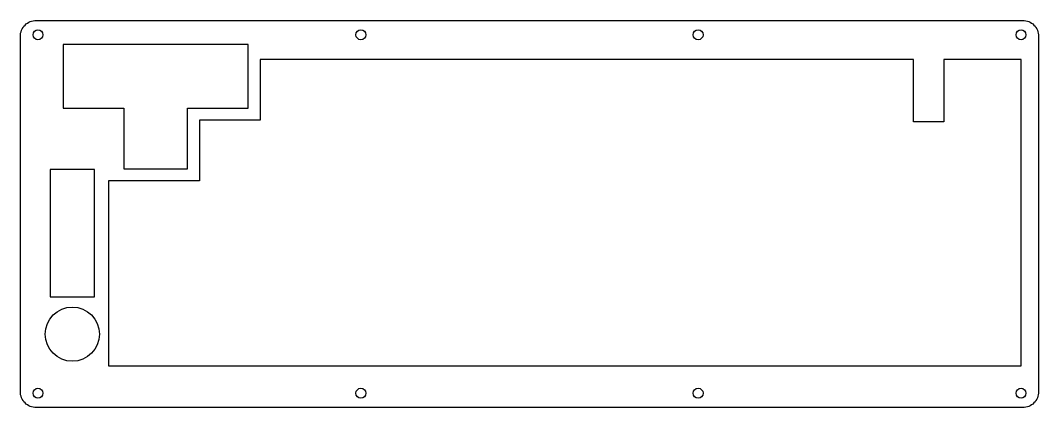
# Model space of a CAD drawing. Header units: millimetres. Extents: x -314 to 6, y -14 to 108.
import ezdxf

# ---------------------------------------------------------------- set-up
doc = ezdxf.new("R2010")
doc.units = ezdxf.units.MM
doc.layers.get('0').update_dxf_attribs({"linetype": 'CONTINUOUS'})

msp = doc.modelspace()

# ---------------------------------------------------------------- linework, layer by layer
msp.add_lwpolyline([(1, -13.56), (-308.98, -13.56, -0.414214), (-313.98, -8.56), (-313.98, 103.01, -0.414214), (-308.98, 108.01), (1, 108.01, -0.414214), (6, 103.01), (6, -8.56, -0.414214)], format="xyb", close=True)
for points in [[(-300.51, 80.49), (-281.46, 80.49), (-281.46, 61.44), (-261.46, 61.44), (-261.46, 80.49), (-242.41, 80.49), (-242.41, 100.49), (-299.48, 100.49), (-299.48, 100.49), (-300.51, 100.49)], [(-23.81, 95.72), (-23.81, 76.2), (-33.34, 76.2), (-33.34, 95.72), (-238.6, 95.72), (-238.6, 76.67), (-257.65, 76.67), (-257.65, 57.62), (-286.23, 57.62), (-286.23, -0.48), (0.48, -0.48), (0.48, 95.72)], [(-290.63, 61.19), (-304.63, 61.19), (-304.63, 21.19), (-290.63, 21.19)]]:
    msp.add_lwpolyline(points, close=True)
for centre, radius in [((-308.45, 103.49), 1.55), ((-206.98, 103.49), 1.55), ((-100.99, 103.49), 1.55), ((0.48, 103.49), 1.55), ((-297.66, 9.51), 8.5), ((-308.45, -9.03), 1.55), ((-206.98, -9.03), 1.55), ((-100.99, -9.03), 1.55), ((0.48, -9.03), 1.55)]:
    msp.add_circle(centre, radius)

doc.saveas('drawing.dxf')
